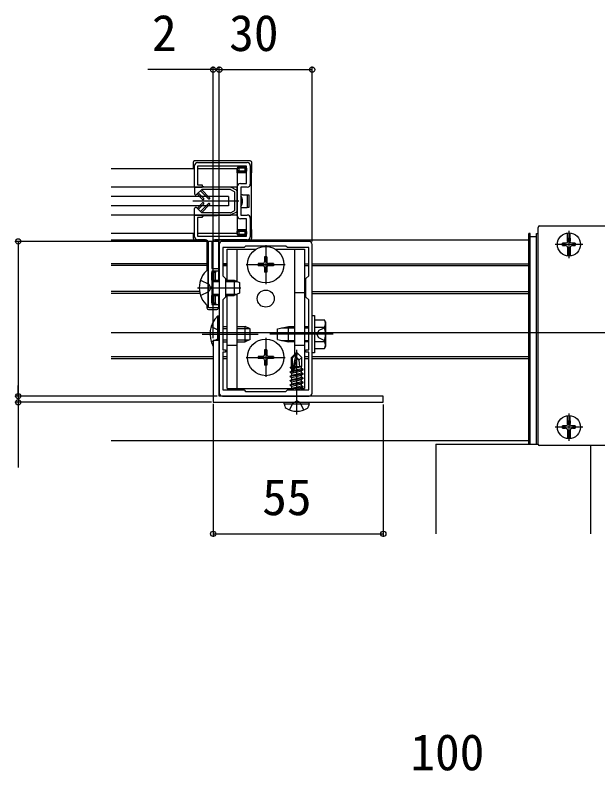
# Model space of a CAD drawing. Units: millimetres, scale not verified. Extents: x -700 to 700, y -1043 to 1037.
# Drawn here: x 319 to 507.4, y 476.2 to 720.4 of the extents above; entities that cross this region are included whole.
import ezdxf
from ezdxf.enums import TextEntityAlignment as Align

# ---------------------------------------------------------------- set-up
doc = ezdxf.new("R2010")
doc.units = ezdxf.units.MM
doc.header["$LTSCALE"] = 6
for name, color, linetype in [('0-2_YKK_11', 7, 'Continuous'), ('0-3_YKK_12', 2, 'Continuous'), ('0-4_YKK_13', 4, 'Continuous'), ('0-5_YKK_D', 6, 'Continuous')]:
    doc.layers.add(name, color=color, linetype=linetype)
doc.styles.add('ＭＳ ゴシック', font='')
doc.styles.get('ＭＳ ゴシック').set_extended_font_data('MS Gothic')

msp = doc.modelspace()

# ---------------------------------------------------------------- linework, layer by layer
at = {"layer": '0-2_YKK_11'}
for p, q in [((378, 672.797), (394, 672.797)), ((395, 671.797), (395, 665.797)), ((390.8, 655.597), (390.8, 664.997)), ((395, 654.797), (395, 648.797)), ((380.5, 647.797), (378, 647.797)), ((394, 647.797), (383.6, 647.797)), ((414, 647.3), (386, 647.3)), ((381.5, 625.797), (381.5, 646.797)), ((385, 646.3), (385, 598.3)), ((415, 598.3), (415, 646.3)), ((386, 597.3), (414, 597.3))]:
    msp.add_line(p, q, dxfattribs=at)
for points in [[(391.8, 665.997), (393.8, 665.997), (393.8, 671.597), (378, 671.597), (378, 665.597), (379.5, 665.597), (379.5, 664.797), (377, 664.797), (377, 671.797)], [(394, 664.797), (392, 664.797), (392, 655.797), (394, 655.797)], [(377, 648.797), (377, 655.797), (379.5, 655.797), (379.5, 654.997), (378, 654.997), (378, 648.997), (393.8, 648.997), (393.8, 654.597), (391.8, 654.597)], [(382.6, 646.797), (382.6, 638.497), (384.7, 638.497), (384.7, 637.697), (382.6, 637.697), (382.6, 632.755), (382.48, 632.572), (382.48, 632.022), (382.6, 631.838), (382.6, 626.897), (384.7, 626.897), (384.7, 625.797), (381.5, 625.797)]]:
    msp.add_lwpolyline(points, dxfattribs=at)
for points in [[(386.1, 628.4), (386.1, 612.3), (387, 612.3), (387, 611.5), (386.1, 611.5), (386.1, 599.3), (393, 599.3), (393.5, 598.8), (406.5, 598.8), (407, 599.3), (413.9, 599.3), (413.9, 611.5), (413, 611.5), (413, 612.3), (413.9, 612.3), (413.9, 628.4), (413, 629.3), (413, 635.3), (413.9, 636.2), (413.9, 645.3), (407, 645.3), (406.5, 645.8), (393.5, 645.8), (393, 645.3), (386.1, 645.3), (386.1, 636.2), (387, 635.3), (387, 629.3)], [(383, 595.3), (438, 595.3), (438, 597.3), (385, 597.3), (385, 615.3), (383, 615.3)]]:
    msp.add_lwpolyline(points, close=True, dxfattribs=at)
for centre, start, end in [((378, 671.797), 90.00001, 179.99999), ((394, 671.797), 0.00001, 89.99999), ((391.8, 664.997), 90.00001, 179.99999), ((394, 665.797), 270.00001, 359.99999), ((391.8, 655.597), 180.00001, 269.99999), ((394, 654.797), 0.00001, 89.99999), ((378, 648.797), 180.00001, 269.99999), ((380.5, 646.797), 0.00001, 89.99999), ((383.6, 646.797), 90.00001, 179.99999), ((386, 646.3), 90.00001, 179.99999), ((394, 648.797), 270.00001, 359.99999), ((414, 646.3), 0.00001, 89.99999), ((386, 598.3), 180.00001, 269.99999), ((414, 598.3), 270.00001, 359.99999)]:
    msp.add_arc(centre, 1, start, end, dxfattribs=at)
at = {"layer": '0-3_YKK_12'}
for p, q in [((377, 670.797), (350, 670.797)), ((390.8, 670.797), (378, 670.797)), ((390.8, 670.797), (378, 670.797)), ((390.8, 670.797), (390.8, 649.797)), ((390.8, 664.797), (350, 664.797)), ((390.8, 655.797), (350, 655.797)), ((377, 649.797), (350, 649.797)), ((390.8, 649.797), (378, 649.797)), ((390.8, 649.797), (378, 649.797)), ((498, 650.68), (498, 641.859)), ((350, 647.797), (380.5, 647.797)), ((383.6, 647.797), (485, 647.797)), ((485, 582.797), (485, 647.797)), ((400, 646.097), (400, 633.497)), ((502.454, 646.297), (493.575, 646.297)), ((381, 640.097), (350, 640.097)), ((384.7, 640.097), (385, 640.097)), ((386.1, 640.097), (387.5, 640.097)), ((387.5, 640.097), (386.1, 640.097)), ((412.5, 640.097), (413.9, 640.097)), ((415, 640.097), (485, 640.097)), ((381, 639.497), (350, 639.497)), ((384.7, 639.497), (385, 639.497)), ((386.1, 639.497), (387.5, 639.497)), ((387.5, 639.497), (386.1, 639.497)), ((393.7, 639.797), (406.3, 639.797)), ((412.5, 639.497), (413.9, 639.497)), ((415, 639.497), (485, 639.497)), ((378.594, 631.097), (350, 631.097)), ((378.713, 630.497), (350, 630.497)), ((412.5, 631.097), (413, 631.097)), ((412.5, 630.497), (413, 630.497)), ((415, 631.097), (485, 631.097)), ((415, 630.497), (485, 630.497)), ((655, 617.797), (350, 617.797)), ((379.5, 617.3), (397.5, 617.3)), ((400, 616.1), (400, 603.5)), ((421.8, 617.3), (401.3, 617.3)), ((410, 591.4), (410, 612.3)), ((350, 610.097), (383, 610.097)), ((350, 609.497), (383, 609.497)), ((386.1, 610.097), (387.5, 610.097)), ((386.1, 609.497), (387.5, 609.497)), ((393.7, 609.8), (406.3, 609.8)), ((412.5, 610.097), (413.9, 610.097)), ((412.5, 609.497), (413.9, 609.497)), ((415, 610.097), (485, 610.097)), ((415, 609.497), (485, 609.497)), ((498, 591.68), (498, 582.859)), ((502.454, 587.297), (493.575, 587.297)), ((485, 582.797), (350, 582.797)), ((455, 581.797), (455, 552.797)), ((455, 581.797), (488, 581.797)), ((505, 581.297), (505, 552.797))]:
    msp.add_line(p, q, dxfattribs=at)
at = {"layer": '0-4_YKK_13'}
for p, q in [((376.5, 672.798), (376.5, 670.797)), ((395.001, 673.297), (376.999, 673.297)), ((395.5, 670.01), (395.5, 672.798)), ((390.8, 670.088), (390.8, 670.01)), ((390.8, 670.01), (390.8, 670.001)), ((390.8, 670.001), (393.8, 670.001)), ((390.8, 669.501), (390.8, 670.001)), ((393.8, 669.501), (390.8, 669.501)), ((391.3, 671.497), (391.3, 670.997)), ((393.3, 670.997), (391.3, 670.997)), ((391.3, 670.114), (393.3, 670.114)), ((393.8, 670.997), (393.3, 670.997)), ((393.8, 670.997), (393.8, 670.088)), ((393.8, 670.088), (393.8, 670.01)), ((395.5, 670.01), (395, 670.01)), ((395, 670.001), (395.439, 670.001)), ((395.408, 669.501), (395, 669.501)), ((395.408, 651.092), (395.408, 669.501)), ((395.439, 670.001), (395.5, 670.01)), ((377, 664.797), (379.5, 664.797)), ((377, 664.797), (377, 662.647)), ((379.7, 664.997), (380, 664.997)), ((380, 664.997), (388.633, 664.798)), ((390.534, 663.88), (388.76, 664.767)), ((379.295, 664.097), (377.597, 662.399)), ((377.823, 662.624), (379.576, 660.87)), ((379.93, 661.223), (378.176, 662.978)), ((381.477, 661.07), (378.873, 663.675)), ((381.831, 661.423), (379.227, 664.028)), ((388.464, 664.097), (379.295, 664.097)), ((388.598, 664.065), (389.834, 663.447)), ((390, 657.415), (390, 663.179)), ((390.7, 663.611), (390.7, 656.982)), ((392.5, 662.297), (392, 662.297)), ((394, 662.297), (394.5, 662.297)), ((394.5, 662.297), (394.5, 658.297)), ((388, 661.797), (350, 661.797)), ((391.3, 660.297), (376.4, 660.297)), ((377.823, 657.969), (379.576, 659.723)), ((381.477, 659.523), (378.873, 656.918)), ((388, 661.797), (388, 658.797)), ((388, 658.797), (350, 658.797)), ((377, 655.797), (377, 657.947)), ((379.295, 656.497), (377.597, 658.194)), ((379.93, 659.37), (378.176, 657.615)), ((381.831, 659.17), (379.227, 656.565)), ((388.598, 656.528), (389.834, 657.146)), ((392, 658.297), (392.5, 658.297)), ((392.5, 658.297), (394, 658.297)), ((394.5, 658.297), (394, 658.297)), ((377, 655.797), (379.5, 655.797)), ((388.464, 656.497), (379.295, 656.497)), ((379.7, 655.597), (380, 655.597)), ((380, 655.597), (388.633, 655.795)), ((390.534, 656.714), (388.76, 655.827)), ((488.5, 652.297), (509.7, 652.297)), ((376.5, 649.797), (376.5, 648.296)), ((390.8, 651.092), (393.8, 651.092)), ((390.8, 650.592), (390.8, 650.584)), ((393.8, 650.592), (390.8, 650.592)), ((390.8, 650.505), (390.8, 650.584)), ((390.8, 649.597), (390.8, 650.505)), ((393.3, 650.479), (391.3, 650.479)), ((393.8, 650.505), (393.8, 650.584)), ((395, 651.092), (395.408, 651.092)), ((395.439, 650.592), (395, 650.592)), ((395, 650.584), (395.5, 650.584)), ((395.439, 650.592), (395.5, 650.584)), ((395.5, 648.296), (395.5, 650.584)), ((485.5, 649.797), (485, 649.797)), ((485, 581.797), (485, 649.797)), ((485.5, 581.797), (485.5, 649.797)), ((487.5, 649.797), (488, 649.797)), ((487.5, 581.797), (487.5, 649.797)), ((488, 581.797), (488, 651.797)), ((488, 581.797), (488, 649.797)), ((497.575, 647.213), (497.575, 650.022)), ((498.425, 647.213), (498.425, 650.022)), ((376.999, 647.797), (380.501, 647.797)), ((381, 647.298), (381, 637.976)), ((384.7, 647.298), (384.7, 634.797)), ((385.199, 647.797), (395.001, 647.797)), ((390.8, 649.597), (391.3, 649.597)), ((391.3, 649.097), (391.3, 649.597)), ((391.3, 649.597), (393.3, 649.597)), ((393.3, 649.097), (391.3, 649.097)), ((393.3, 649.097), (393.3, 649.597)), ((487.5, 648.797), (485.5, 648.797)), ((487.5, 581.797), (487.5, 648.797)), ((497.625, 647.397), (497.47, 646.827)), ((497.625, 647.397), (497.625, 648.347)), ((497.625, 648.347), (498.375, 648.347)), ((498.375, 648.347), (498.375, 647.397)), ((387.5, 634.797), (387.5, 644.8)), ((387.5, 644.8), (396.873, 644.8)), ((390.7, 644.8), (390.7, 634.373)), ((403.127, 644.8), (412.5, 644.8)), ((409.3, 644.8), (409.3, 610.75)), ((412.5, 644.8), (412.5, 599.8)), ((495.95, 645.922), (495.95, 646.672)), ((496.9, 646.672), (495.95, 646.672)), ((495.95, 645.922), (496.9, 645.922)), ((497.47, 646.827), (496.9, 646.672)), ((497.47, 645.766), (496.9, 645.922)), ((497.625, 645.197), (497.47, 645.766)), ((497.575, 645.38), (497.575, 642.571)), ((497.625, 644.247), (497.625, 645.197)), ((498.375, 645.197), (498.375, 644.247)), ((498.425, 645.38), (498.425, 642.571)), ((500.05, 646.672), (499.1, 646.672)), ((499.1, 645.922), (500.05, 645.922)), ((500.05, 646.672), (500.05, 645.922)), ((498.375, 644.247), (497.625, 644.247)), ((397.5, 640.147), (397.5, 639.447)), ((399.15, 640.147), (397.5, 640.147)), ((400.35, 642.297), (399.65, 642.297)), ((399.65, 642.297), (399.65, 640.647)), ((400.35, 642.297), (400.35, 640.647)), ((402.5, 640.147), (400.85, 640.147)), ((402.5, 640.147), (402.5, 639.447)), ((381.252, 638.197), (381.5, 638.197)), ((381.252, 638.197), (381.252, 626.397)), ((381.5, 626.397), (381.5, 638.197)), ((383.1, 637.697), (383.1, 637.197)), ((383.765, 637.697), (383.8, 637.697)), ((383.8, 634.797), (383.8, 637.697)), ((399.15, 639.447), (397.5, 639.447)), ((399.65, 638.947), (399.65, 637.297)), ((400.35, 638.947), (400.35, 637.297)), ((402.5, 639.447), (400.85, 639.447)), ((382.6, 637.197), (383.1, 637.197)), ((382.6, 634.797), (382.6, 637.197)), ((383.1, 637.197), (383.1, 634.797)), ((383.739, 634.797), (383.739, 637.197)), ((400.35, 637.297), (399.65, 637.297)), ((378.917, 634.797), (381.635, 633.442)), ((382.244, 632.297), (381.635, 633.442)), ((382.9, 634.797), (382.6, 634.688)), ((382.9, 634.364), (382.6, 634.427)), ((382.9, 634.797), (382.9, 629.797)), ((382.9, 634.797), (385, 634.797)), ((382.9, 634.364), (385, 634.364)), ((387, 634.797), (389.8, 634.797)), ((387, 634.364), (390.72, 634.364)), ((389.8, 634.797), (391.5, 633.997)), ((389.8, 634.797), (389.8, 629.797)), ((391.5, 633.997), (391.5, 630.597)), ((378, 632.297), (392, 632.297)), ((378.917, 629.797), (381.635, 631.152)), ((382.244, 632.297), (381.635, 631.152)), ((382.9, 630.23), (382.6, 630.167)), ((382.9, 630.23), (385, 630.23)), ((387, 630.23), (390.72, 630.23)), ((391.5, 630.597), (389.8, 629.797)), ((390.7, 630.22), (390.7, 599.8)), ((409.3, 630.8), (412.5, 630.8)), ((382.9, 629.797), (382.6, 629.906)), ((382.6, 627.397), (382.6, 629.797)), ((382.9, 629.797), (385, 629.797)), ((383.1, 629.797), (383.1, 627.397)), ((383.8, 626.897), (383.8, 629.797)), ((384.7, 629.797), (384.7, 625.796)), ((387, 629.797), (389.8, 629.797)), ((387.5, 599.8), (387.5, 629.8)), ((381, 626.618), (381, 625.796)), ((381.252, 626.397), (381.5, 626.397)), ((381.499, 625.297), (384.201, 625.297)), ((382.6, 627.397), (383.1, 627.397)), ((383.1, 626.897), (383.1, 627.397)), ((383.765, 626.897), (383.8, 626.897)), ((385, 611.4), (385, 623.2)), ((415.8, 621.919), (418.943, 621.919)), ((415.8, 621.919), (415.8, 612.681)), ((419.3, 621.3), (418.943, 621.919)), ((419.3, 621.3), (419.3, 613.3)), ((382.389, 619.8), (385, 618.526)), ((386.1, 619.8), (387.5, 619.8)), ((386.1, 619.146), (387.5, 619.146)), ((390.7, 619.8), (393.3, 619.8)), ((390.7, 619.146), (394.69, 619.146)), ((395, 619), (393.3, 619.8)), ((395, 615.6), (395, 619)), ((403.8, 619.05), (407.4, 619.8)), ((403.8, 615.55), (403.8, 619.05)), ((405.067, 619.314), (409.3, 619.314)), ((407.4, 619.8), (409.3, 619.8)), ((407.4, 614.8), (407.4, 619.8)), ((412.5, 619.8), (413.9, 619.8)), ((412.5, 619.314), (413.9, 619.314)), ((415.8, 619.8), (415.8, 614.8)), ((415.8, 619.609), (418.943, 619.609)), ((383.414, 615.3), (385, 616.074)), ((395, 615.6), (393.3, 614.8)), ((403.8, 615.55), (407.4, 614.8)), ((382.389, 614.8), (383.02, 615.108)), ((386.1, 615.454), (387.5, 615.454)), ((386.1, 614.8), (387.5, 614.8)), ((387.5, 613.8), (390.7, 613.8)), ((390.7, 615.454), (394.69, 615.454)), ((405.067, 615.286), (409.3, 615.286)), ((409.3, 614.8), (407.4, 614.8)), ((409.3, 613.8), (412.5, 613.8)), ((412.5, 615.286), (413.9, 615.286)), ((413.9, 614.8), (412.5, 614.8)), ((415.8, 614.991), (418.943, 614.991)), ((419.3, 613.3), (418.943, 612.681)), ((400.35, 612.3), (399.65, 612.3)), ((399.65, 612.3), (399.65, 610.65)), ((400.35, 612.3), (400.35, 610.65)), ((409.85, 611.3), (408.3, 609.75)), ((408.6, 609.626), (409.85, 610.876)), ((408.668, 605.177), (409.85, 610.876)), ((410.15, 611.3), (409.85, 611.3)), ((409.85, 610.876), (409.85, 611.3)), ((410, 609.678), (410, 611.3)), ((410, 609.678), (410.15, 611.3)), ((410.15, 611.3), (411.7, 609.75)), ((415.8, 612.681), (418.943, 612.681)), ((397.5, 610.15), (397.5, 609.45)), ((399.15, 610.15), (397.5, 610.15)), ((399.15, 609.45), (397.5, 609.45)), ((399.65, 608.95), (399.65, 607.3)), ((400.35, 608.95), (400.35, 607.3)), ((402.5, 610.15), (400.85, 610.15)), ((402.5, 609.45), (400.85, 609.45)), ((402.5, 610.15), (402.5, 609.45)), ((408.3, 606.781), (408.3, 609.75)), ((408.3, 609.75), (408.6, 609.626)), ((408.6, 605.348), (408.6, 609.626)), ((409.09, 605.293), (410, 609.678)), ((410.743, 608.947), (411.7, 609.75)), ((411.7, 606.9), (411.7, 609.75)), ((400.35, 607.3), (399.65, 607.3)), ((408, 606.608), (408.3, 606.781)), ((408, 606.608), (408.6, 606.724)), ((408, 606.392), (408, 606.608)), ((408, 606.392), (408.6, 606.491)), ((408, 606.392), (408.45, 606.132)), ((408.3, 606.9), (408.6, 606.9)), ((408.45, 606.132), (408.603, 606.167)), ((408.45, 605.468), (408.45, 606.132)), ((412.1, 605.75), (409.074, 605.246)), ((409.102, 605.35), (412.1, 605.85)), ((409.16, 605.628), (411.55, 606.168)), ((409.305, 606.325), (411.55, 606.832)), ((409.365, 606.617), (411.083, 606.9)), ((409.42, 606.884), (409.504, 606.9)), ((409.424, 606.9), (411.7, 606.9)), ((411.7, 606.9), (411.55, 606.832)), ((411.55, 606.168), (411.55, 606.832)), ((412.1, 605.85), (411.55, 606.168)), ((412.1, 605.75), (411.55, 605.432)), ((412.1, 605.75), (412.1, 605.85)), ((407.9, 605.15), (408.613, 605.269)), ((408.668, 605.178), (407.9, 605.05)), ((407.9, 605.05), (407.9, 605.15)), ((407.9, 605.05), (408.45, 604.732)), ((407.9, 603.75), (412.1, 604.45)), ((412.1, 604.35), (407.9, 603.65)), ((407.9, 603.65), (407.9, 603.75)), ((407.9, 603.65), (408.45, 603.332)), ((408.45, 604.732), (411.55, 605.432)), ((408.45, 604.068), (408.45, 604.732)), ((408.45, 603.332), (411.55, 604.032)), ((408.45, 602.668), (408.45, 603.332)), ((411.55, 604.768), (411.55, 605.432)), ((412.1, 604.45), (411.55, 604.768)), ((412.1, 604.35), (411.55, 604.032)), ((411.55, 603.368), (411.55, 604.032)), ((412.1, 603.05), (411.55, 603.368)), ((412.1, 604.35), (412.1, 604.45)), ((407.9, 602.35), (412.1, 603.05)), ((412.1, 602.95), (407.9, 602.25)), ((407.9, 602.25), (407.9, 602.35)), ((407.9, 602.25), (408.45, 601.932)), ((407.9, 600.95), (412.1, 601.65)), ((412.1, 601.55), (407.9, 600.85)), ((407.9, 600.85), (407.9, 600.95)), ((407.9, 600.85), (408.45, 600.532)), ((408.45, 601.932), (411.55, 602.632)), ((408.45, 601.268), (408.45, 601.932)), ((408.45, 600.532), (411.55, 601.232)), ((412.1, 602.95), (411.55, 602.632)), ((411.55, 601.968), (411.55, 602.632)), ((412.1, 601.65), (411.55, 601.968)), ((412.1, 601.55), (411.55, 601.232)), ((411.55, 600.568), (411.55, 601.232)), ((412.1, 602.95), (412.1, 603.05)), ((412.1, 601.55), (412.1, 601.65)), ((387.5, 599.8), (408.333, 599.8)), ((407.9, 599.55), (412.1, 600.25)), ((412.1, 600.15), (407.9, 599.45)), ((407.9, 599.45), (407.9, 599.55)), ((407.9, 599.45), (408.16, 599.3)), ((408.45, 599.868), (408.45, 600.532)), ((409.192, 599.3), (411.55, 599.832)), ((412.1, 600.25), (411.55, 600.568)), ((412.1, 600.15), (411.55, 599.832)), ((411.55, 599.3), (411.55, 599.832)), ((411.55, 599.8), (412.5, 599.8)), ((412.1, 600.15), (412.1, 600.25)), ((406, 594.8), (406.088, 595.3)), ((406, 594.8), (406.141, 593.998)), ((406, 594.8), (414, 594.8)), ((406.088, 595.3), (413.912, 595.3)), ((414, 594.8), (413.859, 593.998)), ((414, 594.8), (413.912, 595.3)), ((497.575, 588.213), (497.575, 591.022)), ((497.625, 588.397), (497.625, 589.347)), ((497.625, 589.347), (498.375, 589.347)), ((498.375, 589.347), (498.375, 588.397)), ((498.425, 588.213), (498.425, 591.022)), ((495.95, 586.922), (495.95, 587.672)), ((496.9, 587.672), (495.95, 587.672)), ((495.95, 586.922), (496.9, 586.922)), ((497.47, 587.827), (496.9, 587.672)), ((497.47, 586.766), (496.9, 586.922)), ((497.625, 588.397), (497.47, 587.827)), ((497.625, 586.197), (497.47, 586.766)), ((497.575, 586.38), (497.575, 583.571)), ((497.625, 585.247), (497.625, 586.197)), ((498.375, 586.197), (498.375, 585.247)), ((498.425, 586.38), (498.425, 583.571)), ((500.05, 587.672), (499.1, 587.672)), ((499.1, 586.922), (500.05, 586.922)), ((500.05, 587.672), (500.05, 586.922)), ((498.375, 585.247), (497.625, 585.247)), ((509.7, 581.297), (488.5, 581.297))]:
    msp.add_line(p, q, dxfattribs=at)
for points in [[(391.3, 670.997), (391.3, 670.114), (390.8, 670.088), (390.8, 670.997)], [(393.8, 649.597), (393.3, 649.597), (393.3, 650.479), (393.8, 650.505)], [(415, 611.3), (415, 623.3), (415.8, 623.3), (415.8, 611.3)]]:
    msp.add_lwpolyline(points, close=True, dxfattribs=at)
for points in [[(390.8, 669.501), (390.8, 651.092), (390.8, 650.592)], [(391.3, 671.497), (393.3, 671.497), (393.3, 670.997)], [(393.8, 670.088), (393.3, 670.114), (393.3, 670.997)], [(392.5, 662.297), (394, 662.297), (394, 658.297)], [(390.8, 650.505), (391.3, 650.479), (391.3, 649.597)], [(499.1, 646.672), (498.53, 646.827), (498.375, 647.397)], [(499.1, 645.922), (498.53, 645.766), (498.375, 645.197)], [(383.1, 637.697), (383.765, 637.697), (383.739, 637.197), (383.1, 637.197)], [(383.1, 627.397), (383.739, 627.397), (383.739, 629.797)], [(383.739, 627.397), (383.765, 626.897), (383.1, 626.897)], [(384.491, 615.3), (384.491, 623.2), (385, 623.2)], [(390.7, 614.8), (393.3, 614.8), (393.3, 619.8)], [(419.3, 619.5), (417.147, 618.45), (416.536, 617.3)], [(419.3, 615.1), (417.147, 616.15), (416.536, 617.3)], [(410, 609.678), (410.743, 608.947), (410.9, 606.9)], [(407.9, 605.15), (408.45, 605.468), (408.6, 605.501)], [(407.9, 603.75), (408.45, 604.068), (411.55, 604.768)], [(407.9, 602.35), (408.45, 602.668), (411.55, 603.368)], [(407.9, 600.95), (408.45, 601.268), (411.55, 601.968)], [(407.9, 599.55), (408.45, 599.868), (411.55, 600.568)], [(407.7, 592.821), (408.855, 595.137), (410, 595.746)], [(412.3, 592.821), (411.145, 595.137), (410, 595.746)], [(499.1, 587.672), (498.53, 587.827), (498.375, 588.397)], [(499.1, 586.922), (498.53, 586.766), (498.375, 586.197)]]:
    msp.add_lwpolyline(points, dxfattribs=at)
for centre, radius in [((498, 646.297), 3.75), ((400, 639.797), 5.9), ((400, 628.8), 2.75), ((400, 609.8), 5.9), ((498, 587.297), 3.75)]:
    msp.add_circle(centre, radius, dxfattribs=at)
for centre, radius, start, end in [((391.3, 670.997), 0.5, 90, 180), ((393.3, 670.997), 0.5, 0, 90), ((379.7, 664.797), 0.2, 90, 180), ((388.626, 664.498), 0.3, 63.43494, 88.68309), ((377.35, 662.647), 0.35, 180, 315), ((388.464, 663.797), 0.3, 63.43494, 90), ((389.7, 663.179), 0.3, 0, 63.43494), ((390.4, 663.611), 0.3, 0, 63.43494), ((379.753, 661.047), 0.25, 224.99236, 44.99236), ((379.753, 659.547), 0.25, 315.00764, 135.00764), ((381.654, 661.247), 0.25, 224.99236, 44.99236), ((381.654, 659.347), 0.25, 315.00764, 135.00764), ((377.35, 657.947), 0.35, 45, 180), ((389.7, 657.415), 0.3, 296.56506, 0), ((379.7, 655.797), 0.2, 180, 270), ((388.464, 656.797), 0.3, 270, 296.56506), ((388.626, 656.095), 0.3, 271.31691, 296.56506), ((390.4, 656.982), 0.3, 296.56506, 0), ((488.5, 651.797), 0.5, 90, 180), ((391.3, 649.597), 0.5, 180, 270), ((393.3, 649.597), 0.5, 270, 0), ((399.15, 640.647), 0.5, 270, 0), ((400.85, 640.647), 0.5, 180, 270), ((386.2, 632.297), 7.7, 129.98312, 230.01688), ((383.1, 637.197), 0.5, 90, 180), ((399.15, 638.947), 0.5, 0, 90), ((400.85, 638.947), 0.5, 90, 180), ((383.1, 627.397), 0.5, 180, 270), ((390.232, 617.3), 8.232, 134.2189, 208.53461), ((417.255, 620.764), 2.045, 325.61575, 34.38425), ((411.657, 617.3), 7.643, 342.41205, 17.58795), ((417.255, 613.836), 2.045, 325.61575, 34.38425), ((399.15, 610.65), 0.5, 270, 0), ((400.85, 610.65), 0.5, 180, 270), ((399.15, 608.95), 0.5, 0, 90), ((400.85, 608.95), 0.5, 90, 180), ((408.848, 605.348), 0.248, 180, 347.19096), ((407.028, 594.154), 0.9, 190, 237.94412), ((412.972, 594.154), 0.9, 302.05588, 350), ((410, 598.9), 6.5, 237.94412, 302.05588), ((488.5, 581.797), 0.5, 180, 270)]:
    msp.add_arc(centre, radius, start, end, dxfattribs=at)
for centre, major_axis, ratio, start_param, end_param in [((377.001, 672.796), (0.355, -0.355), 0.99628, 2.358058, 3.9251274), ((394.999, 672.796), (-0.355, -0.355), 0.99628, 2.358058, 3.9251274), ((395.439, 669.501), (0, 0.5), 0.061163, 0.0087266, 1.5707963), ((391.5, 660.297), (0, 2), 0.5, 3.6651914, 5.7595865), ((395.439, 651.092), (0, 0.5), 0.061163, 1.5707963, 3.132866), ((377.001, 648.298), (0.355, 0.355), 0.99628, 2.358058, 3.9251274), ((380.499, 647.296), (0.355, 0.355), 0.99628, 5.4996506, 7.06672), ((385.201, 647.296), (-0.355, 0.355), 0.99628, 5.4996506, 7.06672), ((394.999, 648.298), (-0.355, 0.355), 0.99628, 2.358058, 3.9251274), ((381.501, 625.798), (0.355, 0.355), 0.99628, 2.358058, 3.9251274), ((384.199, 625.798), (-0.355, 0.355), 0.99628, 2.358058, 3.9251274)]:
    msp.add_ellipse(centre, major_axis=major_axis, ratio=ratio, start_param=start_param, end_param=end_param, dxfattribs=at)
at = {"layer": '0-5_YKK_D'}
for p, q in [((383, 616), (383, 703.797)), ((385, 647.3), (385, 703.797)), ((385, 647.3), (385, 703.797)), ((415, 647.3), (415, 703.797)), ((383, 702.797), (361.927, 702.797)), ((385, 702.797), (383, 702.797)), ((385, 702.797), (415, 702.797)), ((385, 702.797), (388.4, 702.797)), ((385, 647.3), (319, 647.3)), ((320, 647.3), (320, 597.3)), ((320, 597.3), (320, 600.7)), ((384.3, 597.3), (319, 597.3)), ((384.3, 597.3), (319, 597.3)), ((320, 597.3), (320, 595.3)), ((382.5, 595.3), (319, 595.3)), ((320, 595.3), (320, 574.227)), ((383, 594.8), (383, 551.797)), ((438, 594.6), (438, 551.797)), ((383, 552.797), (438, 552.797))]:
    msp.add_line(p, q, dxfattribs=at)
for centre in [(383, 702.797), (385, 702.797), (385, 702.797), (415, 702.797), (320, 647.3), (320, 597.3), (320, 597.3), (320, 595.3), (383, 552.797), (438, 552.797)]:
    msp.add_circle(centre, 0.85, dxfattribs=at)

# ---------------------------------------------------------------- texts
at = {"layer": '0-5_YKK_D', "style": 'ＭＳ ゴシック'}
for s, p in [('2', (363.245, 705.297)), ('30', (388.182, 705.297)), ('55', (398.864, 555.297)), ('100', (446.727, 472.858))]:
    msp.add_text(s, height=11.73, dxfattribs=at).set_placement(p, align=Align.BOTTOM_LEFT)

doc.saveas('drawing.dxf')
